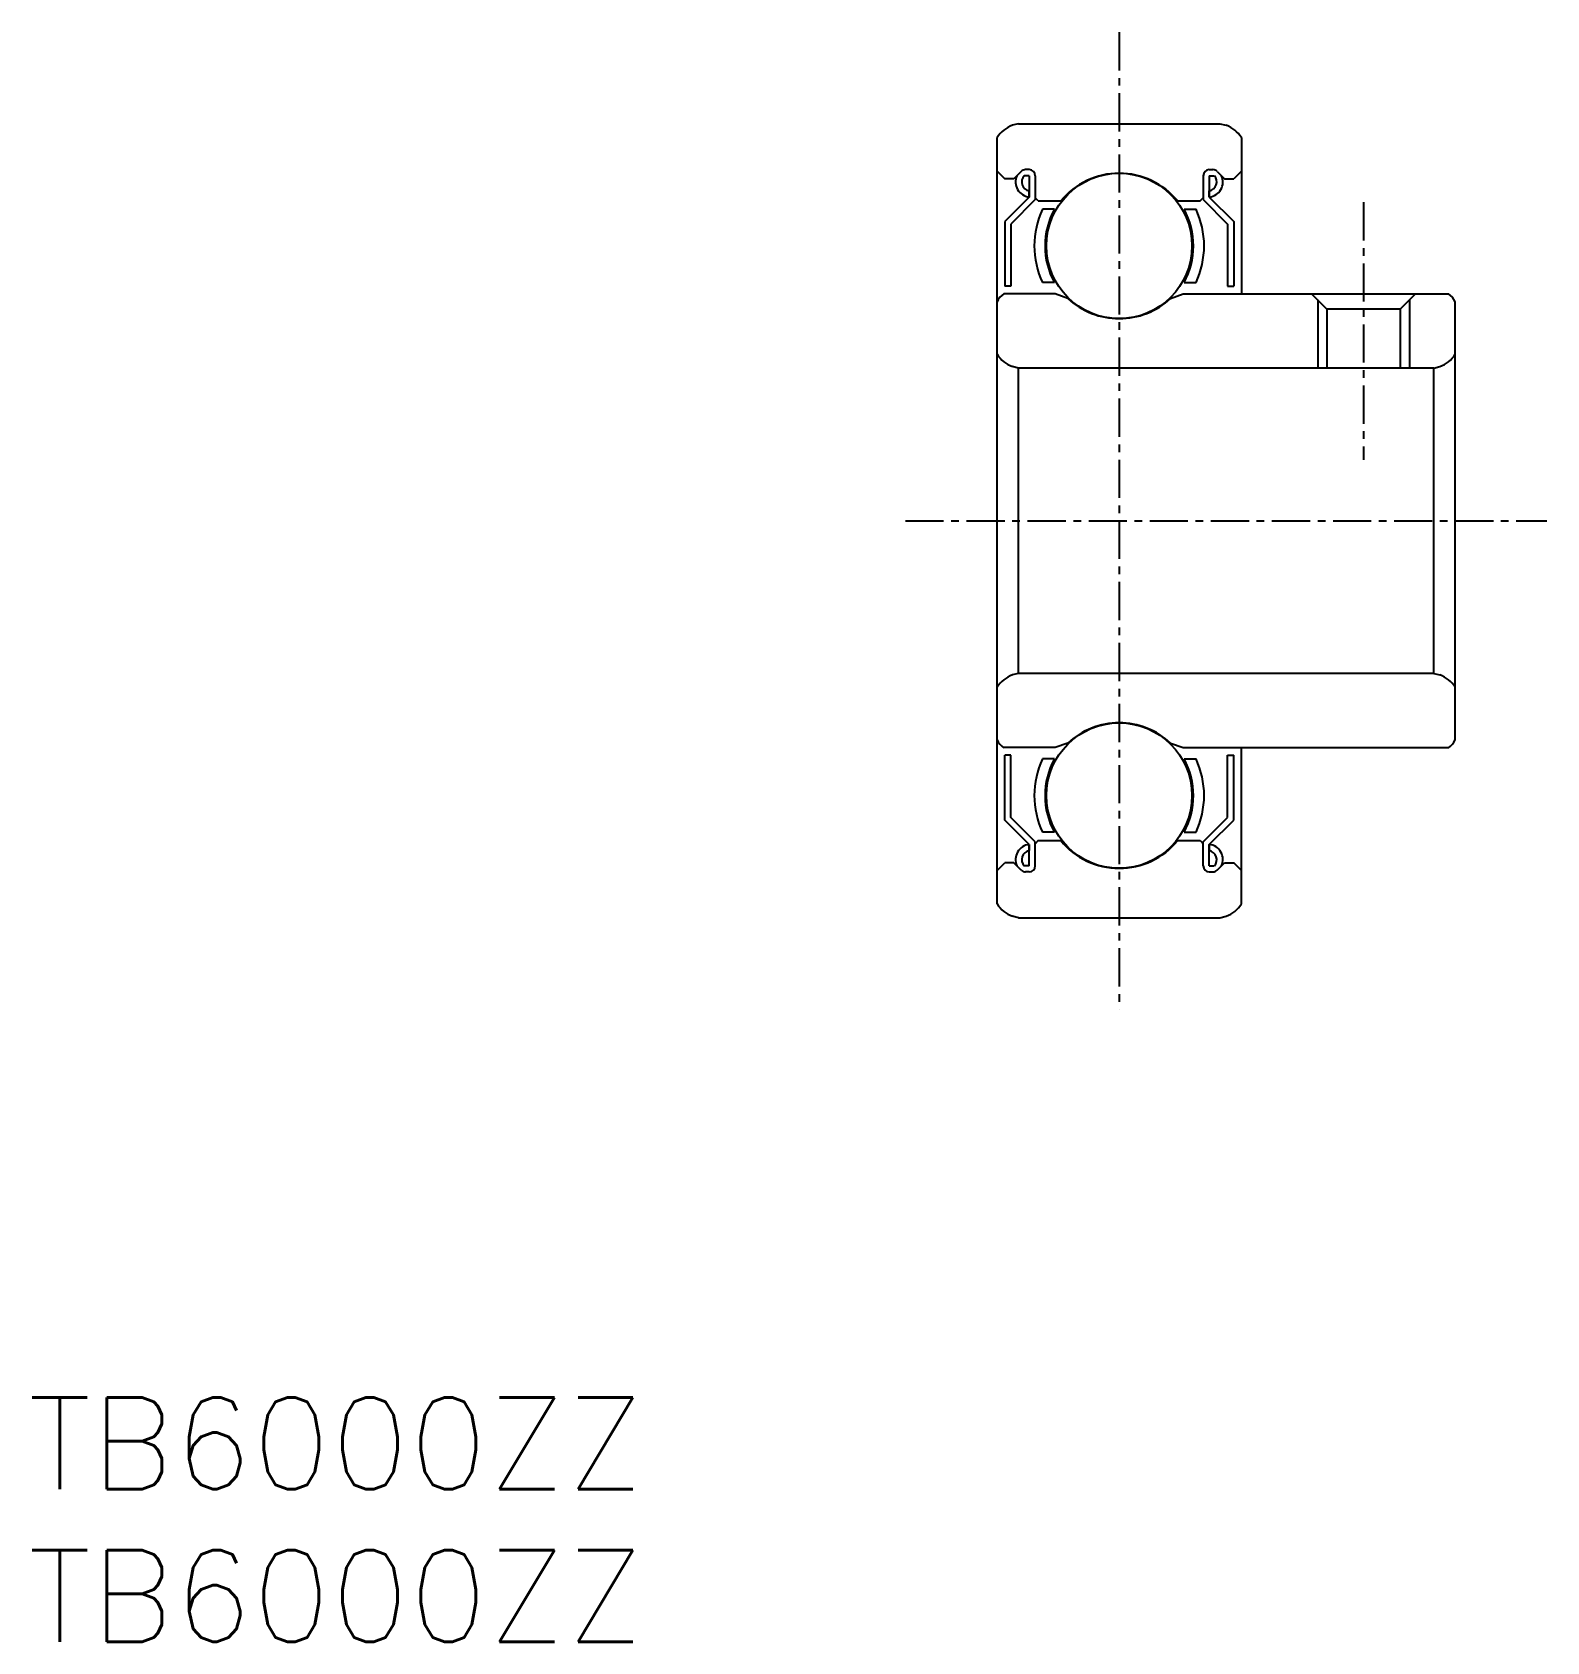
# Model space of a CAD drawing. Extents: x 44.9 to 94.5, y 37.3 to 90.
import ezdxf
from ezdxf.enums import TextEntityAlignment as Align

# ---------------------------------------------------------------- set-up
doc = ezdxf.new("R2010")
doc.units = 0
doc.linetypes.add('CENTER', pattern=[2, 1.25, -0.25, 0.25, -0.25])
doc.layers.get('0').update_dxf_attribs({"linetype": 'CONTINUOUS'})
doc.layers.add('CENTER', color=1, linetype='CENTER')
doc.styles.get("Standard").update_dxf_attribs({"font": 'txt.shx', "bigfont": 'extfont.shx'})

msp = doc.modelspace()

# ---------------------------------------------------------------- linework, layer by layer
at = {"color": 7, "linetype": 'CONTINUOUS'}
for p, q in [((77.208, 87.007), (77.003, 86.957)), ((77.208, 87.007), (83.799, 87.007)), ((83.799, 87.007), (84.003, 86.957)), ((76.503, 61.459), (76.503, 86.555)), ((84.503, 86.555), (84.503, 81.437)), ((76.503, 85.457), (76.753, 85.207)), ((77.295, 85.449), (77.053, 85.207)), ((77.295, 85.449), (77.153, 85.307)), ((77.553, 85.507), (77.436, 85.507)), ((77.553, 85.507), (77.436, 85.507)), ((83.453, 85.507), (83.571, 85.507)), ((83.453, 85.507), (83.571, 85.507)), ((83.712, 85.449), (83.953, 85.207)), ((83.712, 85.449), (83.853, 85.307)), ((84.503, 85.457), (84.253, 85.207)), ((77.053, 85.207), (76.753, 85.207)), ((77.553, 85.307), (77.39, 85.307)), ((77.553, 85.307), (77.553, 84.607)), ((77.753, 85.307), (77.753, 84.582)), ((77.753, 85.307), (77.753, 84.524)), ((83.253, 85.307), (83.253, 84.582)), ((83.253, 85.307), (83.253, 84.524)), ((83.453, 85.307), (83.617, 85.307)), ((83.453, 85.307), (83.453, 84.607)), ((83.953, 85.207), (84.253, 85.207)), ((77.553, 84.607), (76.753, 83.807)), ((77.753, 84.524), (76.953, 83.724)), ((77.553, 84.607), (77.553, 84.809)), ((77.853, 84.482), (77.753, 84.582)), ((77.853, 84.482), (78.589, 84.482)), ((82.417, 84.482), (83.153, 84.482)), ((83.153, 84.482), (83.253, 84.582)), ((83.253, 84.524), (84.053, 83.724)), ((83.453, 84.607), (83.453, 84.809)), ((83.453, 84.607), (84.253, 83.807)), ((78.38, 84.207), (77.988, 84.207)), ((82.627, 84.207), (83.018, 84.207)), ((76.753, 83.807), (76.753, 81.687)), ((76.953, 83.724), (76.953, 81.687)), ((84.053, 83.724), (84.053, 81.687)), ((84.253, 83.807), (84.253, 81.687)), ((78.38, 81.807), (77.988, 81.807)), ((82.627, 81.807), (83.018, 81.807)), ((78.406, 81.437), (76.724, 81.437)), ((76.953, 81.687), (76.753, 81.687)), ((78.821, 81.286), (78.406, 81.437)), ((82.186, 81.286), (82.601, 81.437)), ((82.601, 81.437), (91.283, 81.437)), ((84.053, 81.687), (84.253, 81.687)), ((87.303, 80.937), (86.803, 81.437)), ((87.003, 81.237), (87.003, 79.007)), ((90.203, 81.437), (89.703, 80.937)), ((90.003, 81.237), (90.003, 79.007)), ((91.503, 66.834), (91.503, 81.181)), ((87.303, 80.937), (87.303, 79.007)), ((89.703, 80.937), (87.303, 80.937)), ((89.703, 80.937), (89.703, 79.007)), ((77.208, 79.007), (77.003, 79.057)), ((77.208, 69.007), (77.208, 79.007)), ((90.799, 79.007), (77.208, 79.007)), ((90.799, 79.007), (91.003, 79.057)), ((90.799, 69.007), (90.799, 79.007)), ((77.208, 69.007), (77.003, 68.957)), ((90.799, 69.007), (77.208, 69.007)), ((90.799, 69.007), (91.003, 68.957)), ((78.406, 66.577), (76.724, 66.577)), ((78.821, 66.728), (78.406, 66.577)), ((82.186, 66.728), (82.601, 66.577)), ((82.601, 66.577), (91.283, 66.577)), ((84.503, 61.459), (84.503, 66.577)), ((76.753, 64.207), (76.753, 66.327)), ((76.953, 66.327), (76.753, 66.327)), ((76.953, 64.29), (76.953, 66.327)), ((78.38, 66.207), (77.988, 66.207)), ((82.627, 66.207), (83.018, 66.207)), ((84.053, 64.29), (84.053, 66.327)), ((84.053, 66.327), (84.253, 66.327)), ((84.253, 64.207), (84.253, 66.327)), ((77.553, 63.407), (76.753, 64.207)), ((77.753, 63.49), (76.953, 64.29)), ((78.38, 63.807), (77.988, 63.807)), ((82.627, 63.807), (83.018, 63.807)), ((83.253, 63.49), (84.053, 64.29)), ((83.453, 63.407), (84.253, 64.207)), ((77.553, 62.707), (77.553, 63.407)), ((77.553, 63.407), (77.553, 63.205)), ((77.853, 63.532), (77.753, 63.432)), ((77.753, 62.707), (77.753, 63.49)), ((77.753, 62.707), (77.753, 63.432)), ((77.853, 63.532), (78.589, 63.532)), ((82.417, 63.532), (83.153, 63.532)), ((83.153, 63.532), (83.253, 63.432)), ((83.253, 62.707), (83.253, 63.49)), ((83.253, 62.707), (83.253, 63.432)), ((83.453, 62.707), (83.453, 63.407)), ((83.453, 63.407), (83.453, 63.205)), ((76.503, 62.557), (76.753, 62.807)), ((77.053, 62.807), (76.753, 62.807)), ((77.295, 62.566), (77.053, 62.807)), ((83.712, 62.566), (83.953, 62.807)), ((83.953, 62.807), (84.253, 62.807)), ((84.503, 62.557), (84.253, 62.807)), ((77.295, 62.566), (77.153, 62.707)), ((77.553, 62.707), (77.39, 62.707)), ((77.553, 62.507), (77.436, 62.507)), ((77.553, 62.507), (77.436, 62.507)), ((83.453, 62.707), (83.617, 62.707)), ((83.453, 62.507), (83.571, 62.507)), ((83.453, 62.507), (83.571, 62.507)), ((83.712, 62.566), (83.853, 62.707)), ((77.208, 61.007), (77.003, 61.057)), ((77.208, 61.007), (83.799, 61.007)), ((83.799, 61.007), (84.003, 61.057))]:
    msp.add_line(p, q, dxfattribs=at)
for centre in [(80.503, 83.007), (80.503, 65.007)]:
    msp.add_circle(centre, 2.381, dxfattribs=at)
for centre, radius, start, end in [((77.347, 86.018), 1, 110.0869, 147.5057), ((83.66, 86.018), 1, 32.4943, 69.9131), ((77.436, 85.307), 0.2, 90, 135), ((77.436, 85.307), 0.2, 90, 135), ((77.553, 85.307), 0.2, 0, 90), ((77.553, 85.307), 0.2, 0, 90), ((83.453, 85.307), 0.2, 90, 180), ((83.453, 85.307), 0.2, 90, 180), ((83.571, 85.307), 0.2, 45, 90), ((83.571, 85.307), 0.2, 45, 90), ((77.61, 85.104), 0.5, 156.0161, 263.4737), ((77.61, 85.104), 0.3, 137.354, 259.0803), ((80.503, 82.913), 2.475, 39.3414, 140.6586), ((83.397, 85.104), 0.5, 276.5263, 23.9839), ((83.397, 85.104), 0.3, 280.9197, 42.646), ((80.573, 83.007), 2.85, 155.0989, 204.9011), ((80.573, 83.007), 2.5, 151.3146, 208.6854), ((80.433, 83.007), 2.5, 331.3146, 28.6854), ((80.433, 83.007), 2.85, 335.0989, 24.9011), ((77.05, 80.934), 0.6, 122.9831, 155.7048), ((80.503, 83.101), 2.475, 227.1621, 270), ((80.503, 83.101), 2.475, 270, 312.8379), ((90.956, 80.934), 0.6, 24.2952, 57.0169), ((77.347, 79.996), 1, 212.4943, 249.9131), ((90.66, 79.996), 1, 290.0869, 327.5057), ((77.347, 68.018), 1, 110.0869, 147.5057), ((90.66, 68.018), 1, 32.4943, 69.9131), ((80.503, 64.913), 2.475, 90, 132.8379), ((80.503, 64.913), 2.475, 47.1621, 90), ((77.05, 67.08), 0.6, 204.2952, 237.0169), ((90.956, 67.08), 0.6, 302.9831, 335.7048), ((80.573, 65.007), 2.85, 155.0989, 204.9011), ((80.573, 65.007), 2.5, 151.3146, 208.6854), ((80.433, 65.007), 2.5, 331.3146, 28.6854), ((80.433, 65.007), 2.85, 335.0989, 24.9011), ((77.61, 62.91), 0.5, 96.5263, 203.9839), ((80.503, 65.101), 2.475, 219.3414, 320.6586), ((83.397, 62.91), 0.5, 336.0161, 83.4737), ((77.61, 62.91), 0.3, 100.9197, 222.646), ((83.397, 62.91), 0.3, 317.354, 79.0803), ((77.436, 62.707), 0.2, 225, 270), ((77.436, 62.707), 0.2, 225, 270), ((77.553, 62.707), 0.2, 270, 0), ((77.553, 62.707), 0.2, 270, 0), ((83.453, 62.707), 0.2, 180, 270), ((83.453, 62.707), 0.2, 180, 270), ((83.571, 62.707), 0.2, 270, 315), ((83.571, 62.707), 0.2, 270, 315), ((77.347, 61.996), 1, 212.4943, 249.9131), ((83.66, 61.996), 1, 290.0869, 327.5057)]:
    msp.add_arc(centre, radius, start, end, dxfattribs=at)
at = {"layer": 'CENTER', "color": 1, "linetype": 'CENTER'}
for p, q in [((80.503, 90.007), (80.503, 58.007)), ((88.503, 84.437), (88.503, 76.007)), ((73.503, 74.007), (94.503, 74.007))]:
    msp.add_line(p, q, dxfattribs=at)

# ---------------------------------------------------------------- texts
at = {"color": 7, "linetype": 'CONTINUOUS'}
for p in [(44.782, 43.795), (44.782, 38.795)]:
    msp.add_text('TB6000ZZ', height=3, dxfattribs=at).set_placement(p, align=Align.MIDDLE_LEFT)

doc.saveas('drawing.dxf')
